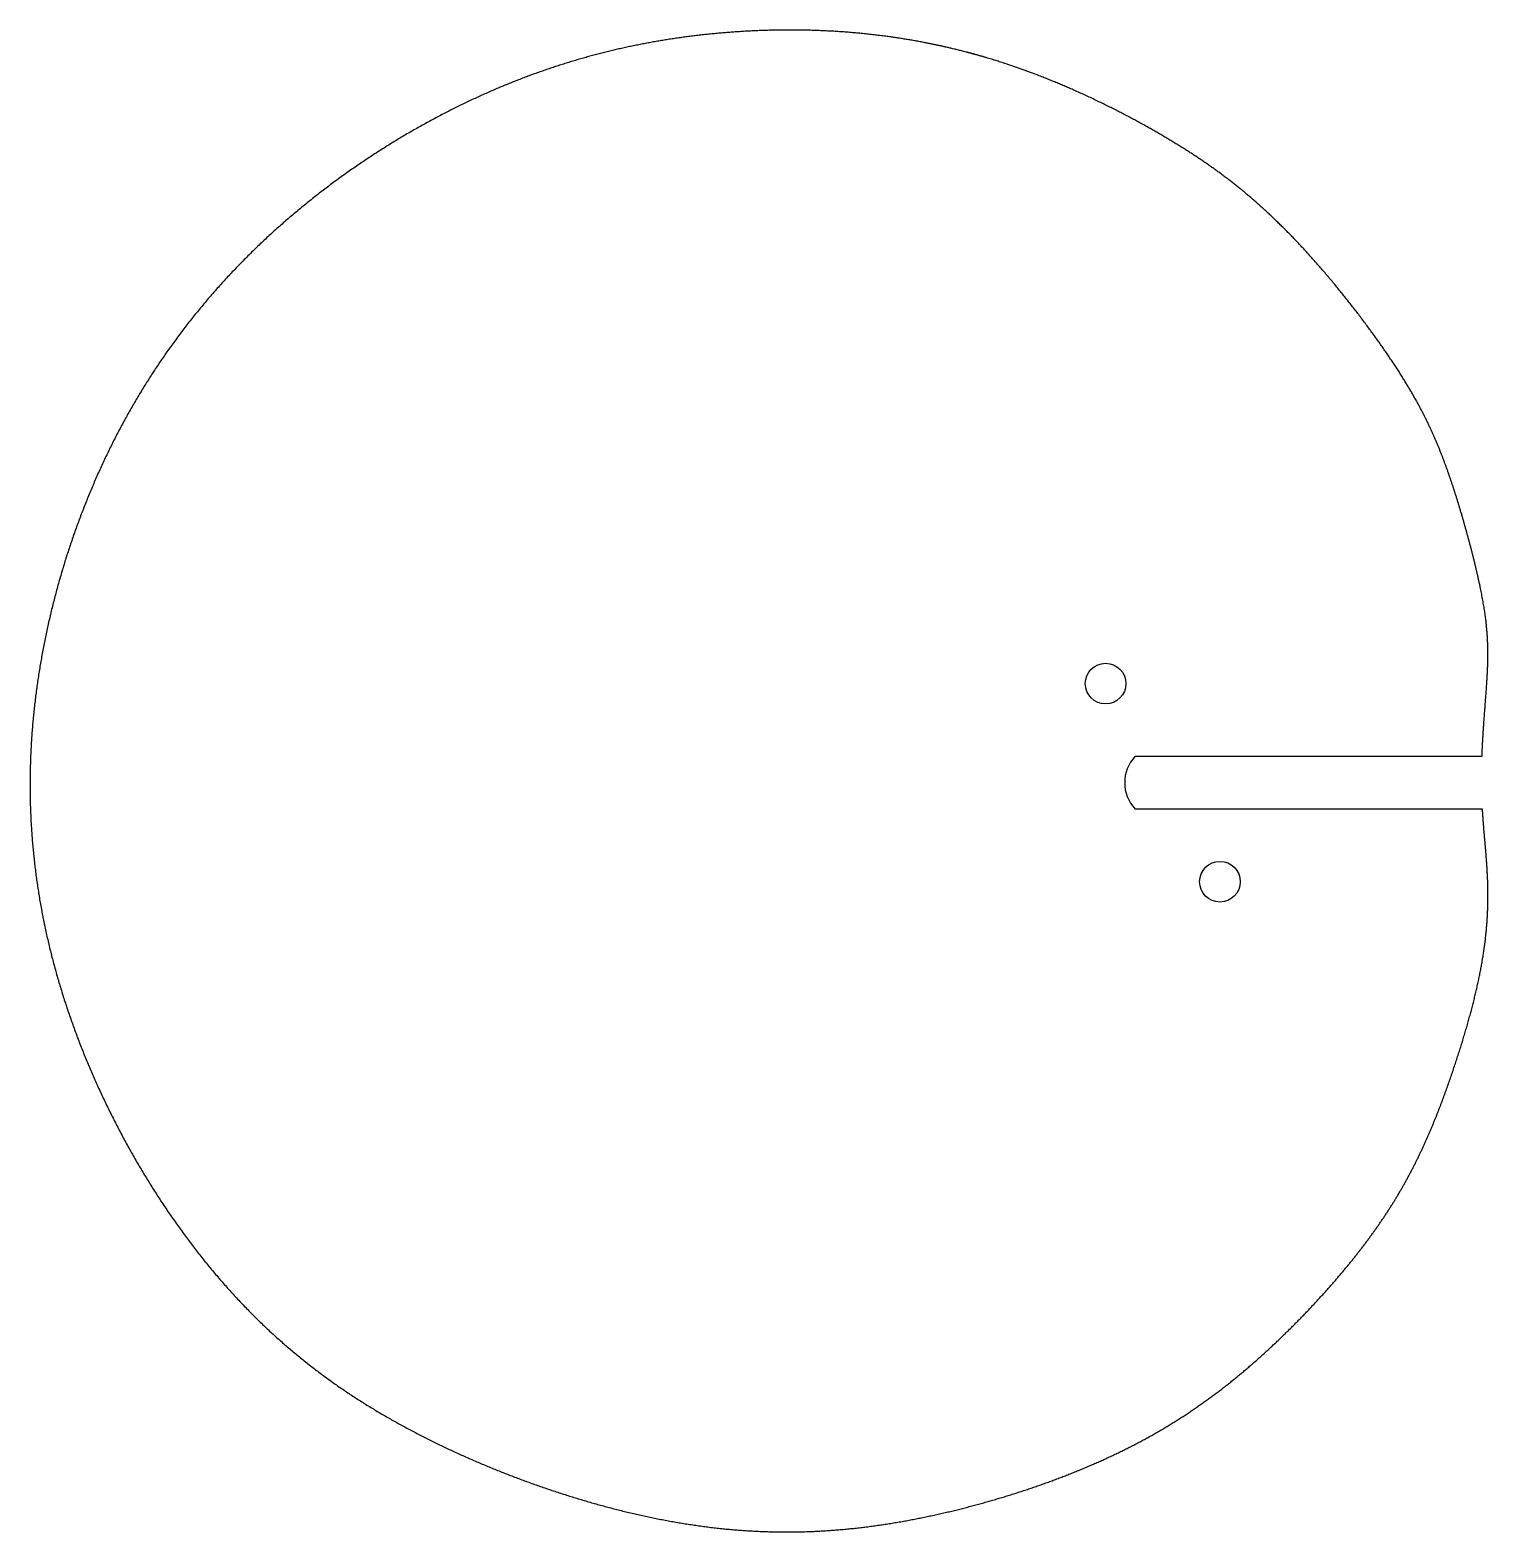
# Model space of a CAD drawing. Header units: millimetres. Extents: x -178 to 51, y -118 to 118.
import ezdxf

# ---------------------------------------------------------------- set-up
doc = ezdxf.new("R2010")
doc.units = ezdxf.units.MM
doc.layers.get('0').update_dxf_attribs({"linetype": 'CONTINUOUS'})

msp = doc.modelspace()

# ---------------------------------------------------------------- linework, layer by layer
for p, q in [((-4.33, 4.15), (50.25, 4.15)), ((50.33, -4.15), (-4.33, -4.15))]:
    msp.add_line(p, q)
for centre in [(-9, 15.59), (9, -15.59)]:
    msp.add_circle(centre, 3.2)
msp.add_arc((0, 0), 6, 136.2378, 223.7622)
for points, knots in [([(-29.49, 114.6), (-30.78, 114.95), (-33.39, 115.63), (-37.36, 116.53), (-42.77, 117.47), (-49.63, 118.21), (-56.52, 118.54), (-63.36, 118.46), (-70.12, 118.02), (-76.77, 117.23), (-83.33, 116.07), (-89.82, 114.53), (-96.26, 112.59), (-102.69, 110.23), (-109.12, 107.42), (-115.54, 104.16), (-121.89, 100.46), (-128.12, 96.34), (-134.15, 91.83), (-139.91, 86.96), (-145.33, 81.75), (-150.37, 76.24), (-155, 70.45), (-159.21, 64.4), (-163.01, 58.09), (-166.39, 51.56), (-169.36, 44.81), (-171.94, 37.88), (-174.11, 30.81), (-175.86, 23.61), (-177.18, 16.34), (-178.04, 9.03), (-178.42, 1.71), (-178.32, -5.59), (-177.72, -12.86), (-176.62, -20.09), (-175.04, -27.28), (-172.97, -34.41), (-170.45, -41.46), (-167.49, -48.41), (-164.13, -55.21), (-160.4, -61.79), (-156.34, -68.09), (-151.98, -74.05), (-147.35, -79.59), (-142.47, -84.7), (-137.34, -89.37), (-131.96, -93.6), (-126.3, -97.45), (-120.35, -100.97), (-114.11, -104.19), (-107.6, -107.14), (-100.84, -109.83), (-93.9, -112.22), (-86.87, -114.26), (-79.8, -115.91), (-72.79, -117.11), (-65.88, -117.83), (-59.11, -118.05), (-52.46, -117.81), (-45.93, -117.14), (-39.49, -116.08), (-33.11, -114.69), (-26.81, -113.02), (-20.62, -111.07), (-14.58, -108.87), (-8.77, -106.4), (-3.25, -103.67), (1.94, -100.67), (6.8, -97.4), (11.36, -93.9), (15.67, -90.19), (19.77, -86.31), (23.69, -82.28), (27.43, -78.13), (30.93, -73.88), (34.12, -69.55), (36.97, -65.15), (39.43, -60.71), (41.56, -56.23), (43.41, -51.74), (45.05, -47.26), (46.55, -42.8), (47.91, -38.38), (49.09, -33.99), (50.07, -29.65), (50.77, -25.37), (51.17, -21.18), (51.25, -17.1), (51.07, -13.13), (50.77, -9.8), (50.53, -7.2), (50.4, -5.36), (50.34, -4.33), (50.33, -4.15)], [-1, -1, -1, -1, -1, -1, -0.9916667, -0.9833333, -0.975, -0.9666667, -0.9583333, -0.95, -0.9416667, -0.9333333, -0.925, -0.9166667, -0.9083333, -0.9, -0.8916667, -0.8833333, -0.875, -0.8666667, -0.8583333, -0.85, -0.8416667, -0.8333333, -0.825, -0.8166667, -0.8083333, -0.8, -0.7916667, -0.7833333, -0.775, -0.7666667, -0.7583333, -0.75, -0.7416667, -0.7333333, -0.725, -0.7166667, -0.7083333, -0.7, -0.6916667, -0.6833333, -0.675, -0.6666667, -0.6583333, -0.65, -0.6416667, -0.6333333, -0.625, -0.6166667, -0.6083333, -0.6, -0.5916667, -0.5833333, -0.575, -0.5666667, -0.5583333, -0.55, -0.5416667, -0.5333333, -0.525, -0.5166667, -0.5083333, -0.5, -0.4916667, -0.4833333, -0.475, -0.4666667, -0.4583333, -0.45, -0.4416667, -0.4333333, -0.425, -0.4166667, -0.4083333, -0.4, -0.3916667, -0.3833333, -0.375, -0.3666667, -0.3583333, -0.35, -0.3416667, -0.3333333, -0.325, -0.3166667, -0.3083333, -0.3, -0.2916667, -0.2833333, -0.275, -0.2666667, -0.2583333, -0.2565507, -0.2565507, -0.2565507, -0.2565507, -0.2565507, -0.2565507]), ([(50.25, 4.15), (50.28, 5.01), (50.37, 6.8), (50.54, 9.53), (50.84, 13.11), (51.15, 17.27), (51.25, 21.08), (51.04, 24.69), (50.49, 28.44), (49.62, 32.59), (48.49, 37.16), (47.17, 41.94), (45.72, 46.66), (44.17, 51.1), (42.46, 55.24), (40.47, 59.26), (38.09, 63.36), (35.23, 67.72), (31.9, 72.35), (28.2, 77.12), (24.25, 81.82), (20.18, 86.24), (16.09, 90.22), (11.98, 93.75), (7.8, 96.9), (3.46, 99.78), (-1.14, 102.54), (-6.07, 105.24), (-11.37, 107.88), (-17.05, 110.39), (-21.88, 112.24), (-25.63, 113.48), (-28.19, 114.24), (-29.49, 114.6)], [-0.2410521, -0.2410521, -0.2410521, -0.2410521, -0.2410521, -0.2410521, -0.2333333, -0.225, -0.2166667, -0.2083333, -0.2, -0.1916667, -0.1833333, -0.175, -0.1666667, -0.1583333, -0.15, -0.1416667, -0.1333333, -0.125, -0.1166667, -0.1083333, -0.1, -0.0916667, -0.0833333, -0.075, -0.0666667, -0.0583333, -0.05, -0.0416667, -0.0333333, -0.025, -0.0166667, -0.0083333, 0, 0, 0, 0, 0, 0])]:
    msp.add_open_spline(points, degree=5, knots=knots)

doc.saveas('drawing.dxf')
